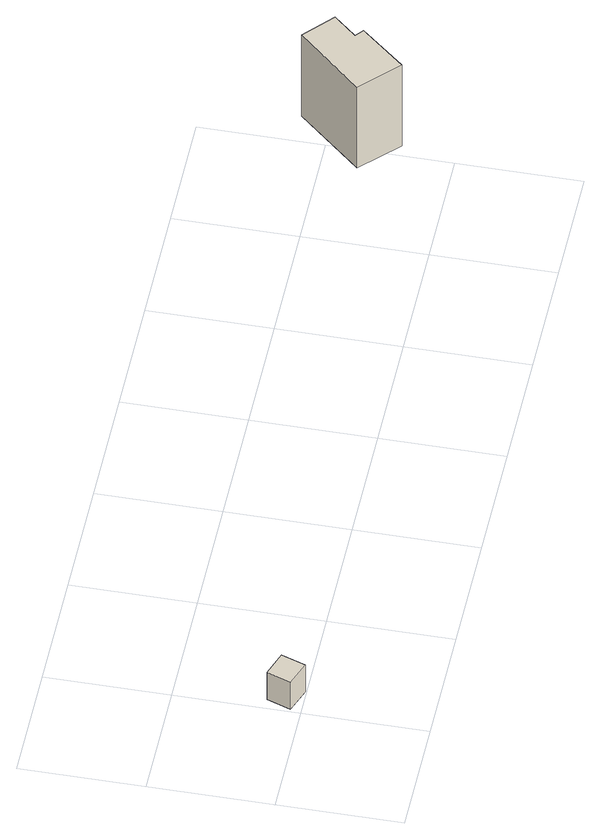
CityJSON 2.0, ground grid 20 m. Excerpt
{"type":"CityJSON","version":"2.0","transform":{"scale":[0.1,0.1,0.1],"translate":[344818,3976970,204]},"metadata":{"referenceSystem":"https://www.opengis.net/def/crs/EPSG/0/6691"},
"CityObjects":{
"building1":{"type":"Building","attributes":{"measuredHeight":3},"geometry":[{"type":"Solid","lod":"1","boundaries":[[[[0,1,2,3]],[[2,4,5,3]],[[1,6,4,2]],[[0,7,6,1]],[[3,5,7,0]],[[4,6,7,5]]]]}]},
"building2":{"type":"Building","attributes":{"measuredHeight":20.6},"geometry":[{"type":"Solid","lod":"1","boundaries":[[[[8,9,10,11,12,13]],[[12,14,15,13]],[[11,16,14,12]],[[10,17,16,11]],[[9,18,17,10]],[[8,19,18,9]],[[13,15,19,8]],[[14,16,17,18,19,15]]]]}]}
},
"vertices":[
[61,43,6],[47,3,6],[6,18,6],[20,57,6],[6,18,64],[20,57,64],[47,3,64],[61,43,64],
[1182,182,130],[1149,145,130],[1162,134,130],[1101,63,130],[1041,120,130],[1134,225,130],[1041,120,304],[1134,225,304],[1101,63,304],[1162,134,304],[1149,145,304],[1182,182,304]
]}
